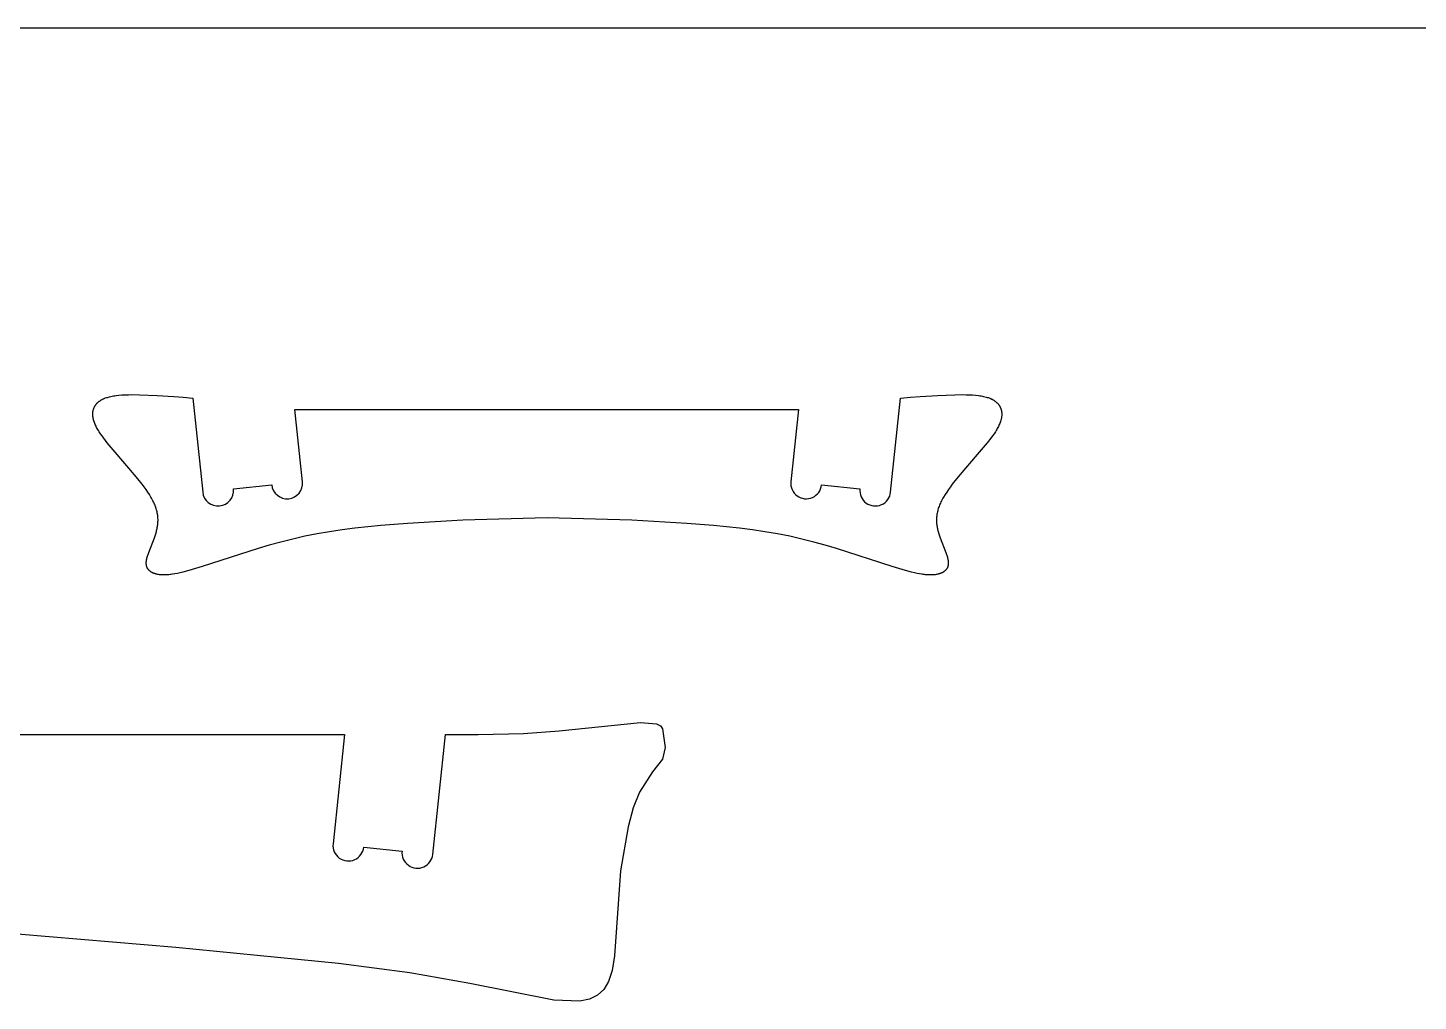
# Model space of a CAD drawing. Extents: x -2030 to 0, y -1030 to 0.
# Drawn here: x -1775.6 to -1521.7, y -177.8 to 0 of the extents above; entities that cross this region are included whole.
import ezdxf

# ---------------------------------------------------------------- set-up
doc = ezdxf.new("R2010")
doc.units = 0
doc.layers.add('OUTSIDE', color=96, linetype='CONTINUOUS')
doc.layers.add('PREDEFINITO', color=7, linetype='CONTINUOUS')

msp = doc.modelspace()

# ---------------------------------------------------------------- linework, layer by layer
at = {"layer": 'OUTSIDE'}
for p, q in [((-1762.95, -68.57, -2583.1), (-1762.89, -68.51, -2583.1)), ((-1762.89, -68.51, -2583.1), (-1762.84, -68.46, -2583.1)), ((-1762.84, -68.46, -2583.1), (-1762.78, -68.4, -2583.1)), ((-1762.78, -68.4, -2583.1), (-1762.72, -68.35, -2583.1)), ((-1762.72, -68.35, -2583.1), (-1762.66, -68.3, -2583.1)), ((-1762.66, -68.3, -2583.1), (-1762.6, -68.24, -2583.1)), ((-1762.6, -68.24, -2583.1), (-1762.53, -68.19, -2583.1)), ((-1762.53, -68.19, -2583.1), (-1762.46, -68.15, -2583.1)), ((-1762.46, -68.15, -2583.1), (-1762.4, -68.1, -2583.1)), ((-1762.4, -68.1, -2583.1), (-1762.33, -68.05, -2583.1)), ((-1762.33, -68.05, -2583.1), (-1762.25, -68, -2583.1)), ((-1762.25, -68, -2583.1), (-1762.18, -67.96, -2583.1)), ((-1762.18, -67.96, -2583.1), (-1762.1, -67.92, -2583.1)), ((-1762.1, -67.92, -2583.1), (-1762.02, -67.87, -2583.1)), ((-1762.02, -67.87, -2583.1), (-1761.94, -67.83, -2583.1)), ((-1761.94, -67.83, -2583.1), (-1761.86, -67.79, -2583.1)), ((-1761.86, -67.79, -2583.1), (-1761.78, -67.75, -2583.1)), ((-1761.78, -67.75, -2583.1), (-1761.69, -67.71, -2583.1)), ((-1761.69, -67.71, -2583.1), (-1761.61, -67.68, -2583.1)), ((-1761.61, -67.68, -2583.1), (-1761.52, -67.64, -2583.1)), ((-1761.52, -67.64, -2583.1), (-1761.43, -67.6, -2583.1)), ((-1761.43, -67.6, -2583.1), (-1761.24, -67.54, -2583.1)), ((-1761.24, -67.54, -2583.1), (-1761.05, -67.48, -2583.1)), ((-1761.05, -67.48, -2583.1), (-1760.84, -67.42, -2583.1)), ((-1760.84, -67.42, -2583.1), (-1760.64, -67.36, -2583.1)), ((-1760.64, -67.36, -2583.1), (-1760.42, -67.31, -2583.1)), ((-1760.42, -67.31, -2583.1), (-1760.19, -67.27, -2583.1)), ((-1760.19, -67.27, -2583.1), (-1759.96, -67.23, -2583.1)), ((-1759.96, -67.23, -2583.1), (-1759.72, -67.19, -2583.1)), ((-1759.72, -67.19, -2583.1), (-1759.47, -67.15, -2583.1)), ((-1759.47, -67.15, -2583.1), (-1758.96, -67.1, -2583.1)), ((-1758.96, -67.1, -2583.1), (-1758.41, -67.05, -2583.1)), ((-1758.41, -67.05, -2583.1), (-1757.82, -67.02, -2583.1)), ((-1757.82, -67.02, -2583.1), (-1757.21, -67, -2583.1)), ((-1757.21, -67, -2583.1), (-1756.56, -66.99, -2583.1)), ((-1756.56, -66.99, -2583.1), (-1755.17, -67, -2583.1)), ((-1755.17, -67, -2583.1), (-1751.99, -67.13, -2583.1)), ((-1751.99, -67.13, -2583.1), (-1748.91, -67.32, -2583.1)), ((-1748.91, -67.32, -2583.1), (-1747.23, -67.45, -2583.1)), ((-1747.23, -67.45, -2583.1), (-1745.46, -67.63, -2583.1)), ((-1745.46, -67.63, -2583.1), (-1743.65, -84.8, -2583.1)), ((-1618.06, -84.8, -2583.1), (-1616.26, -67.65, -2583.1)), ((-1616.26, -67.65, -2583.1), (-1614.42, -67.47, -2583.1)), ((-1614.42, -67.47, -2583.1), (-1612.68, -67.32, -2583.1)), ((-1612.68, -67.32, -2583.1), (-1609.5, -67.13, -2583.1)), ((-1609.5, -67.13, -2583.1), (-1606.31, -67, -2583.1)), ((-1606.31, -67, -2583.1), (-1604.92, -66.99, -2583.1)), ((-1604.92, -66.99, -2583.1), (-1604.28, -67, -2583.1)), ((-1604.28, -67, -2583.1), (-1603.66, -67.02, -2583.1)), ((-1603.66, -67.02, -2583.1), (-1603.08, -67.05, -2583.1)), ((-1603.08, -67.05, -2583.1), (-1602.53, -67.1, -2583.1)), ((-1602.53, -67.1, -2583.1), (-1602.01, -67.15, -2583.1)), ((-1602.01, -67.15, -2583.1), (-1601.77, -67.19, -2583.1)), ((-1601.77, -67.19, -2583.1), (-1601.53, -67.23, -2583.1)), ((-1601.53, -67.23, -2583.1), (-1601.29, -67.27, -2583.1)), ((-1601.29, -67.27, -2583.1), (-1601.07, -67.31, -2583.1)), ((-1601.07, -67.31, -2583.1), (-1600.85, -67.36, -2583.1)), ((-1600.85, -67.36, -2583.1), (-1600.64, -67.42, -2583.1)), ((-1600.64, -67.42, -2583.1), (-1600.44, -67.48, -2583.1)), ((-1600.44, -67.48, -2583.1), (-1600.25, -67.54, -2583.1)), ((-1600.25, -67.54, -2583.1), (-1600.06, -67.6, -2583.1)), ((-1600.06, -67.6, -2583.1), (-1599.97, -67.64, -2583.1)), ((-1599.97, -67.64, -2583.1), (-1599.88, -67.68, -2583.1)), ((-1599.88, -67.68, -2583.1), (-1599.79, -67.71, -2583.1)), ((-1599.79, -67.71, -2583.1), (-1599.71, -67.75, -2583.1)), ((-1599.71, -67.75, -2583.1), (-1599.62, -67.79, -2583.1)), ((-1599.62, -67.79, -2583.1), (-1599.54, -67.83, -2583.1)), ((-1599.54, -67.83, -2583.1), (-1599.46, -67.87, -2583.1)), ((-1599.46, -67.87, -2583.1), (-1599.38, -67.92, -2583.1)), ((-1599.38, -67.92, -2583.1), (-1599.31, -67.96, -2583.1)), ((-1599.31, -67.96, -2583.1), (-1599.23, -68, -2583.1)), ((-1599.23, -68, -2583.1), (-1599.16, -68.05, -2583.1)), ((-1599.16, -68.05, -2583.1), (-1599.09, -68.1, -2583.1)), ((-1599.09, -68.1, -2583.1), (-1599.02, -68.15, -2583.1)), ((-1599.02, -68.15, -2583.1), (-1598.96, -68.19, -2583.1)), ((-1598.96, -68.19, -2583.1), (-1598.89, -68.24, -2583.1)), ((-1598.89, -68.24, -2583.1), (-1598.83, -68.3, -2583.1)), ((-1598.83, -68.3, -2583.1), (-1598.77, -68.35, -2583.1)), ((-1598.77, -68.35, -2583.1), (-1598.71, -68.4, -2583.1)), ((-1598.71, -68.4, -2583.1), (-1598.65, -68.46, -2583.1)), ((-1598.65, -68.46, -2583.1), (-1598.59, -68.51, -2583.1)), ((-1598.59, -68.51, -2583.1), (-1598.54, -68.57, -2583.1)), ((-1763.72, -70.4, -2583.1), (-1763.71, -70.32, -2583.1)), ((-1763.72, -70.48, -2583.1), (-1763.72, -70.4, -2583.1)), ((-1763.72, -70.56, -2583.1), (-1763.72, -70.48, -2583.1)), ((-1763.72, -70.64, -2583.1), (-1763.72, -70.56, -2583.1)), ((-1763.72, -70.72, -2583.1), (-1763.72, -70.64, -2583.1)), ((-1763.71, -70.8, -2583.1), (-1763.72, -70.72, -2583.1)), ((-1763.71, -70.32, -2583.1), (-1763.7, -70.24, -2583.1)), ((-1763.7, -70.88, -2583.1), (-1763.71, -70.8, -2583.1)), ((-1763.7, -70.17, -2583.1), (-1763.69, -70.09, -2583.1)), ((-1763.7, -70.24, -2583.1), (-1763.7, -70.17, -2583.1)), ((-1763.7, -70.96, -2583.1), (-1763.7, -70.88, -2583.1)), ((-1763.69, -71.04, -2583.1), (-1763.7, -70.96, -2583.1)), ((-1763.69, -70.09, -2583.1), (-1763.67, -70.02, -2583.1)), ((-1763.67, -71.13, -2583.1), (-1763.69, -71.04, -2583.1)), ((-1763.67, -70.02, -2583.1), (-1763.66, -69.94, -2583.1)), ((-1763.66, -69.94, -2583.1), (-1763.64, -69.87, -2583.1)), ((-1763.64, -69.87, -2583.1), (-1763.63, -69.8, -2583.1)), ((-1763.63, -69.8, -2583.1), (-1763.61, -69.73, -2583.1)), ((-1763.61, -69.73, -2583.1), (-1763.59, -69.65, -2583.1)), ((-1763.59, -69.65, -2583.1), (-1763.56, -69.58, -2583.1)), ((-1763.56, -69.58, -2583.1), (-1763.54, -69.51, -2583.1)), ((-1763.54, -69.51, -2583.1), (-1763.51, -69.44, -2583.1)), ((-1763.51, -69.44, -2583.1), (-1763.48, -69.38, -2583.1)), ((-1763.48, -69.38, -2583.1), (-1763.45, -69.31, -2583.1)), ((-1763.45, -69.31, -2583.1), (-1763.42, -69.24, -2583.1)), ((-1763.42, -69.24, -2583.1), (-1763.39, -69.18, -2583.1)), ((-1763.39, -69.18, -2583.1), (-1763.35, -69.11, -2583.1)), ((-1763.35, -69.11, -2583.1), (-1763.31, -69.05, -2583.1)), ((-1763.31, -69.05, -2583.1), (-1763.28, -68.98, -2583.1)), ((-1763.28, -68.98, -2583.1), (-1763.23, -68.92, -2583.1)), ((-1763.23, -68.92, -2583.1), (-1763.19, -68.86, -2583.1)), ((-1763.19, -68.86, -2583.1), (-1763.15, -68.8, -2583.1)), ((-1763.15, -68.8, -2583.1), (-1763.1, -68.74, -2583.1)), ((-1763.1, -68.74, -2583.1), (-1763.05, -68.68, -2583.1)), ((-1763.05, -68.68, -2583.1), (-1763, -68.62, -2583.1)), ((-1763, -68.62, -2583.1), (-1762.95, -68.57, -2583.1)), ((-1725.45, -82.89, -2583.1), (-1726.84, -69.71, -2583.1)), ((-1726.84, -69.71, -2583.1), (-1634.88, -69.71, -2583.1)), ((-1634.88, -69.71, -2583.1), (-1636.26, -82.89, -2583.1)), ((-1598.54, -68.57, -2583.1), (-1598.49, -68.62, -2583.1)), ((-1598.49, -68.62, -2583.1), (-1598.44, -68.68, -2583.1)), ((-1598.44, -68.68, -2583.1), (-1598.39, -68.74, -2583.1)), ((-1598.39, -68.74, -2583.1), (-1598.34, -68.8, -2583.1)), ((-1598.34, -68.8, -2583.1), (-1598.3, -68.86, -2583.1)), ((-1598.3, -68.86, -2583.1), (-1598.25, -68.92, -2583.1)), ((-1598.25, -68.92, -2583.1), (-1598.21, -68.98, -2583.1)), ((-1598.21, -68.98, -2583.1), (-1598.17, -69.05, -2583.1)), ((-1598.17, -69.05, -2583.1), (-1598.13, -69.11, -2583.1)), ((-1598.13, -69.11, -2583.1), (-1598.1, -69.18, -2583.1)), ((-1598.1, -69.18, -2583.1), (-1598.06, -69.24, -2583.1)), ((-1598.06, -69.24, -2583.1), (-1598.03, -69.31, -2583.1)), ((-1598.03, -69.31, -2583.1), (-1598, -69.38, -2583.1)), ((-1598, -69.38, -2583.1), (-1597.97, -69.44, -2583.1)), ((-1597.97, -69.44, -2583.1), (-1597.95, -69.51, -2583.1)), ((-1597.95, -69.51, -2583.1), (-1597.92, -69.58, -2583.1)), ((-1597.92, -69.58, -2583.1), (-1597.9, -69.65, -2583.1)), ((-1597.9, -69.65, -2583.1), (-1597.88, -69.73, -2583.1)), ((-1597.88, -69.73, -2583.1), (-1597.86, -69.8, -2583.1)), ((-1597.86, -69.8, -2583.1), (-1597.84, -69.87, -2583.1)), ((-1597.84, -69.87, -2583.1), (-1597.83, -69.94, -2583.1)), ((-1597.83, -69.94, -2583.1), (-1597.81, -70.02, -2583.1)), ((-1597.81, -70.02, -2583.1), (-1597.8, -70.09, -2583.1)), ((-1597.8, -71.04, -2583.1), (-1597.81, -71.13, -2583.1)), ((-1597.8, -70.09, -2583.1), (-1597.79, -70.17, -2583.1)), ((-1597.79, -70.96, -2583.1), (-1597.8, -71.04, -2583.1)), ((-1597.79, -70.17, -2583.1), (-1597.78, -70.24, -2583.1)), ((-1597.78, -70.88, -2583.1), (-1597.79, -70.96, -2583.1)), ((-1597.78, -70.24, -2583.1), (-1597.78, -70.32, -2583.1)), ((-1597.78, -70.32, -2583.1), (-1597.77, -70.4, -2583.1)), ((-1597.77, -70.72, -2583.1), (-1597.78, -70.8, -2583.1)), ((-1597.78, -70.8, -2583.1), (-1597.78, -70.88, -2583.1)), ((-1597.77, -70.4, -2583.1), (-1597.77, -70.48, -2583.1)), ((-1597.77, -70.48, -2583.1), (-1597.77, -70.56, -2583.1)), ((-1597.77, -70.56, -2583.1), (-1597.77, -70.64, -2583.1)), ((-1597.77, -70.64, -2583.1), (-1597.77, -70.72, -2583.1)), ((-1763.66, -71.21, -2583.1), (-1763.67, -71.13, -2583.1)), ((-1763.64, -71.29, -2583.1), (-1763.66, -71.21, -2583.1)), ((-1763.63, -71.38, -2583.1), (-1763.64, -71.29, -2583.1)), ((-1763.61, -71.46, -2583.1), (-1763.63, -71.38, -2583.1)), ((-1763.59, -71.55, -2583.1), (-1763.61, -71.46, -2583.1)), ((-1763.56, -71.64, -2583.1), (-1763.59, -71.55, -2583.1)), ((-1763.54, -71.72, -2583.1), (-1763.56, -71.64, -2583.1)), ((-1763.51, -71.81, -2583.1), (-1763.54, -71.72, -2583.1)), ((-1763.48, -71.9, -2583.1), (-1763.51, -71.81, -2583.1)), ((-1763.42, -72.08, -2583.1), (-1763.48, -71.9, -2583.1)), ((-1763.35, -72.25, -2583.1), (-1763.42, -72.08, -2583.1)), ((-1763.28, -72.43, -2583.1), (-1763.35, -72.25, -2583.1)), ((-1763.19, -72.62, -2583.1), (-1763.28, -72.43, -2583.1)), ((-1763.1, -72.8, -2583.1), (-1763.19, -72.62, -2583.1)), ((-1763.01, -72.99, -2583.1), (-1763.1, -72.8, -2583.1)), ((-1762.9, -73.18, -2583.1), (-1763.01, -72.99, -2583.1)), ((-1762.8, -73.36, -2583.1), (-1762.9, -73.18, -2583.1)), ((-1762.68, -73.56, -2583.1), (-1762.8, -73.36, -2583.1)), ((-1762.56, -73.75, -2583.1), (-1762.68, -73.56, -2583.1)), ((-1598.81, -73.56, -2583.1), (-1598.93, -73.75, -2583.1)), ((-1598.69, -73.36, -2583.1), (-1598.81, -73.56, -2583.1)), ((-1598.58, -73.18, -2583.1), (-1598.69, -73.36, -2583.1)), ((-1598.48, -72.99, -2583.1), (-1598.58, -73.18, -2583.1)), ((-1598.38, -72.8, -2583.1), (-1598.48, -72.99, -2583.1)), ((-1598.29, -72.62, -2583.1), (-1598.38, -72.8, -2583.1)), ((-1598.21, -72.43, -2583.1), (-1598.29, -72.62, -2583.1)), ((-1598.13, -72.25, -2583.1), (-1598.21, -72.43, -2583.1)), ((-1598.06, -72.08, -2583.1), (-1598.13, -72.25, -2583.1)), ((-1598, -71.9, -2583.1), (-1598.06, -72.08, -2583.1)), ((-1597.97, -71.81, -2583.1), (-1598, -71.9, -2583.1)), ((-1597.95, -71.72, -2583.1), (-1597.97, -71.81, -2583.1)), ((-1597.92, -71.64, -2583.1), (-1597.95, -71.72, -2583.1)), ((-1597.9, -71.55, -2583.1), (-1597.92, -71.64, -2583.1)), ((-1597.88, -71.46, -2583.1), (-1597.9, -71.55, -2583.1)), ((-1597.86, -71.38, -2583.1), (-1597.88, -71.46, -2583.1)), ((-1597.84, -71.29, -2583.1), (-1597.86, -71.38, -2583.1)), ((-1597.83, -71.21, -2583.1), (-1597.84, -71.29, -2583.1)), ((-1597.81, -71.13, -2583.1), (-1597.83, -71.21, -2583.1)), ((-1762.3, -74.14, -2583.1), (-1762.56, -73.75, -2583.1)), ((-1762.02, -74.54, -2583.1), (-1762.3, -74.14, -2583.1)), ((-1761.72, -74.95, -2583.1), (-1762.02, -74.54, -2583.1)), ((-1761.07, -75.78, -2583.1), (-1761.72, -74.95, -2583.1)), ((-1760.36, -76.65, -2583.1), (-1761.07, -75.78, -2583.1)), ((-1600.41, -75.78, -2583.1), (-1601.13, -76.65, -2583.1)), ((-1599.76, -74.95, -2583.1), (-1600.41, -75.78, -2583.1)), ((-1599.46, -74.54, -2583.1), (-1599.76, -74.95, -2583.1)), ((-1599.18, -74.14, -2583.1), (-1599.46, -74.54, -2583.1)), ((-1598.93, -73.75, -2583.1), (-1599.18, -74.14, -2583.1)), ((-1757.12, -80.39, -2583.1), (-1760.36, -76.65, -2583.1)), ((-1601.13, -76.65, -2583.1), (-1604.37, -80.39, -2583.1)), ((-1755.47, -82.36, -2583.1), (-1757.12, -80.39, -2583.1)), ((-1604.37, -80.39, -2583.1), (-1606.02, -82.36, -2583.1)), ((-1754.7, -83.34, -2583.1), (-1755.47, -82.36, -2583.1)), ((-1754.34, -83.82, -2583.1), (-1754.7, -83.34, -2583.1)), ((-1738.05, -84.21, -2583.1), (-1731.05, -83.47, -2583.1)), ((-1630.66, -83.47, -2583.1), (-1623.66, -84.21, -2583.1)), ((-1606.79, -83.34, -2583.1), (-1607.15, -83.82, -2583.1)), ((-1606.02, -82.36, -2583.1), (-1606.79, -83.34, -2583.1)), ((-1754, -84.3, -2583.1), (-1754.34, -83.82, -2583.1)), ((-1753.67, -84.77, -2583.1), (-1754, -84.3, -2583.1)), ((-1753.37, -85.23, -2583.1), (-1753.67, -84.77, -2583.1)), ((-1753.1, -85.69, -2583.1), (-1753.37, -85.23, -2583.1)), ((-1752.97, -85.91, -2583.1), (-1753.1, -85.69, -2583.1)), ((-1752.85, -86.13, -2583.1), (-1752.97, -85.91, -2583.1)), ((-1752.73, -86.35, -2583.1), (-1752.85, -86.13, -2583.1)), ((-1608.64, -86.13, -2583.1), (-1608.75, -86.35, -2583.1)), ((-1608.52, -85.91, -2583.1), (-1608.64, -86.13, -2583.1)), ((-1608.39, -85.69, -2583.1), (-1608.52, -85.91, -2583.1)), ((-1608.11, -85.23, -2583.1), (-1608.39, -85.69, -2583.1)), ((-1607.81, -84.77, -2583.1), (-1608.11, -85.23, -2583.1)), ((-1607.49, -84.3, -2583.1), (-1607.81, -84.77, -2583.1)), ((-1607.15, -83.82, -2583.1), (-1607.49, -84.3, -2583.1)), ((-1752.63, -86.57, -2583.1), (-1752.73, -86.35, -2583.1)), ((-1752.53, -86.78, -2583.1), (-1752.63, -86.57, -2583.1)), ((-1752.44, -86.99, -2583.1), (-1752.53, -86.78, -2583.1)), ((-1752.35, -87.2, -2583.1), (-1752.44, -86.99, -2583.1)), ((-1752.27, -87.41, -2583.1), (-1752.35, -87.2, -2583.1)), ((-1752.2, -87.61, -2583.1), (-1752.27, -87.41, -2583.1)), ((-1752.13, -87.81, -2583.1), (-1752.2, -87.61, -2583.1)), ((-1752.08, -88.01, -2583.1), (-1752.13, -87.81, -2583.1)), ((-1752.02, -88.21, -2583.1), (-1752.08, -88.01, -2583.1)), ((-1751.98, -88.41, -2583.1), (-1752.02, -88.21, -2583.1)), ((-1751.94, -88.61, -2583.1), (-1751.98, -88.41, -2583.1)), ((-1751.9, -88.8, -2583.1), (-1751.94, -88.61, -2583.1)), ((-1751.87, -88.99, -2583.1), (-1751.9, -88.8, -2583.1)), ((-1609.59, -88.8, -2583.1), (-1609.61, -88.99, -2583.1)), ((-1609.55, -88.61, -2583.1), (-1609.59, -88.8, -2583.1)), ((-1609.51, -88.41, -2583.1), (-1609.55, -88.61, -2583.1)), ((-1609.46, -88.21, -2583.1), (-1609.51, -88.41, -2583.1)), ((-1609.41, -88.01, -2583.1), (-1609.46, -88.21, -2583.1)), ((-1609.35, -87.81, -2583.1), (-1609.41, -88.01, -2583.1)), ((-1609.29, -87.61, -2583.1), (-1609.35, -87.81, -2583.1)), ((-1609.21, -87.41, -2583.1), (-1609.29, -87.61, -2583.1)), ((-1609.14, -87.2, -2583.1), (-1609.21, -87.41, -2583.1)), ((-1609.05, -86.99, -2583.1), (-1609.14, -87.2, -2583.1)), ((-1608.96, -86.78, -2583.1), (-1609.05, -86.99, -2583.1)), ((-1608.86, -86.57, -2583.1), (-1608.96, -86.78, -2583.1)), ((-1608.75, -86.35, -2583.1), (-1608.86, -86.57, -2583.1)), ((-1751.98, -91.44, -2583.1), (-1751.94, -91.26, -2583.1)), ((-1751.94, -91.26, -2583.1), (-1751.91, -91.07, -2583.1)), ((-1751.91, -91.07, -2583.1), (-1751.88, -90.88, -2583.1)), ((-1751.88, -90.88, -2583.1), (-1751.86, -90.7, -2583.1)), ((-1751.85, -89.19, -2583.1), (-1751.87, -88.99, -2583.1)), ((-1751.86, -90.7, -2583.1), (-1751.84, -90.51, -2583.1)), ((-1751.83, -89.38, -2583.1), (-1751.85, -89.19, -2583.1)), ((-1751.84, -90.51, -2583.1), (-1751.82, -90.32, -2583.1)), ((-1751.82, -89.57, -2583.1), (-1751.83, -89.38, -2583.1)), ((-1751.81, -89.76, -2583.1), (-1751.82, -89.57, -2583.1)), ((-1751.82, -90.13, -2583.1), (-1751.81, -89.95, -2583.1)), ((-1751.82, -90.32, -2583.1), (-1751.82, -90.13, -2583.1)), ((-1751.81, -89.95, -2583.1), (-1751.81, -89.76, -2583.1)), ((-1711.11, -90.9, -2583.1), (-1715.86, -91.39, -2583.1)), ((-1706.24, -90.51, -2583.1), (-1711.11, -90.9, -2583.1)), ((-1696.17, -89.92, -2583.1), (-1706.24, -90.51, -2583.1)), ((-1680.74, -89.49, -2583.1), (-1696.17, -89.92, -2583.1)), ((-1665.32, -89.92, -2583.1), (-1680.74, -89.49, -2583.1)), ((-1655.25, -90.51, -2583.1), (-1665.32, -89.92, -2583.1)), ((-1650.38, -90.9, -2583.1), (-1655.25, -90.51, -2583.1)), ((-1645.63, -91.39, -2583.1), (-1650.38, -90.9, -2583.1)), ((-1609.65, -89.38, -2583.1), (-1609.67, -89.57, -2583.1)), ((-1609.67, -89.57, -2583.1), (-1609.67, -89.76, -2583.1)), ((-1609.67, -89.76, -2583.1), (-1609.67, -89.95, -2583.1)), ((-1609.67, -89.95, -2583.1), (-1609.67, -90.13, -2583.1)), ((-1609.67, -90.13, -2583.1), (-1609.66, -90.32, -2583.1)), ((-1609.66, -90.32, -2583.1), (-1609.65, -90.51, -2583.1)), ((-1609.64, -89.19, -2583.1), (-1609.65, -89.38, -2583.1)), ((-1609.65, -90.51, -2583.1), (-1609.63, -90.7, -2583.1)), ((-1609.61, -88.99, -2583.1), (-1609.64, -89.19, -2583.1)), ((-1609.63, -90.7, -2583.1), (-1609.61, -90.88, -2583.1)), ((-1609.61, -90.88, -2583.1), (-1609.58, -91.07, -2583.1)), ((-1609.58, -91.07, -2583.1), (-1609.55, -91.26, -2583.1)), ((-1609.55, -91.26, -2583.1), (-1609.51, -91.44, -2583.1)), ((-1753.51, -95.8, -2583.1), (-1752.48, -93.16, -2583.1)), ((-1752.48, -93.16, -2583.1), (-1752.35, -92.77, -2583.1)), ((-1752.35, -92.77, -2583.1), (-1752.22, -92.39, -2583.1)), ((-1752.22, -92.39, -2583.1), (-1752.11, -92.01, -2583.1)), ((-1752.11, -92.01, -2583.1), (-1752.06, -91.82, -2583.1)), ((-1752.06, -91.82, -2583.1), (-1752.02, -91.63, -2583.1)), ((-1752.02, -91.63, -2583.1), (-1751.98, -91.44, -2583.1)), ((-1729.39, -93.9, -2583.1), (-1731.5, -94.47, -2583.1)), ((-1727.22, -93.35, -2583.1), (-1729.39, -93.9, -2583.1)), ((-1725.01, -92.86, -2583.1), (-1727.22, -93.35, -2583.1)), ((-1722.76, -92.42, -2583.1), (-1725.01, -92.86, -2583.1)), ((-1720.49, -92.03, -2583.1), (-1722.76, -92.42, -2583.1)), ((-1718.19, -91.69, -2583.1), (-1720.49, -92.03, -2583.1)), ((-1715.86, -91.39, -2583.1), (-1718.19, -91.69, -2583.1)), ((-1643.3, -91.69, -2583.1), (-1645.63, -91.39, -2583.1)), ((-1641, -92.03, -2583.1), (-1643.3, -91.69, -2583.1)), ((-1638.72, -92.42, -2583.1), (-1641, -92.03, -2583.1)), ((-1636.48, -92.86, -2583.1), (-1638.72, -92.42, -2583.1)), ((-1634.27, -93.35, -2583.1), (-1636.48, -92.86, -2583.1)), ((-1632.1, -93.9, -2583.1), (-1634.27, -93.35, -2583.1)), ((-1629.98, -94.47, -2583.1), (-1632.1, -93.9, -2583.1)), ((-1609.51, -91.44, -2583.1), (-1609.47, -91.63, -2583.1)), ((-1609.47, -91.63, -2583.1), (-1609.42, -91.82, -2583.1)), ((-1609.42, -91.82, -2583.1), (-1609.37, -92.01, -2583.1)), ((-1609.37, -92.01, -2583.1), (-1609.26, -92.39, -2583.1)), ((-1609.26, -92.39, -2583.1), (-1609.14, -92.77, -2583.1)), ((-1609.14, -92.77, -2583.1), (-1609, -93.16, -2583.1)), ((-1609, -93.16, -2583.1), (-1607.98, -95.8, -2583.1)), ((-1753.74, -96.5, -2583.1), (-1753.69, -96.33, -2583.1)), ((-1753.69, -96.33, -2583.1), (-1753.63, -96.15, -2583.1)), ((-1753.63, -96.15, -2583.1), (-1753.51, -95.8, -2583.1)), ((-1733.55, -95.07, -2583.1), (-1743.72, -98.36, -2583.1)), ((-1731.5, -94.47, -2583.1), (-1733.55, -95.07, -2583.1)), ((-1627.94, -95.07, -2583.1), (-1629.98, -94.47, -2583.1)), ((-1617.77, -98.36, -2583.1), (-1627.94, -95.07, -2583.1)), ((-1607.98, -95.8, -2583.1), (-1607.85, -96.15, -2583.1)), ((-1607.85, -96.15, -2583.1), (-1607.8, -96.33, -2583.1)), ((-1607.8, -96.33, -2583.1), (-1607.75, -96.5, -2583.1)), ((-1753.96, -97.68, -2583.1), (-1753.95, -97.6, -2583.1)), ((-1753.96, -97.75, -2583.1), (-1753.96, -97.68, -2583.1)), ((-1753.96, -97.82, -2583.1), (-1753.96, -97.75, -2583.1)), ((-1753.95, -97.88, -2583.1), (-1753.96, -97.82, -2583.1)), ((-1753.95, -97.53, -2583.1), (-1753.94, -97.46, -2583.1)), ((-1753.95, -97.6, -2583.1), (-1753.95, -97.53, -2583.1)), ((-1753.95, -97.95, -2583.1), (-1753.95, -97.88, -2583.1)), ((-1753.94, -98.02, -2583.1), (-1753.95, -97.95, -2583.1)), ((-1753.94, -97.46, -2583.1), (-1753.93, -97.38, -2583.1)), ((-1753.94, -98.08, -2583.1), (-1753.94, -98.02, -2583.1)), ((-1753.92, -98.15, -2583.1), (-1753.94, -98.08, -2583.1)), ((-1753.93, -97.38, -2583.1), (-1753.92, -97.31, -2583.1)), ((-1753.92, -97.31, -2583.1), (-1753.91, -97.23, -2583.1)), ((-1753.91, -98.21, -2583.1), (-1753.92, -98.15, -2583.1)), ((-1753.91, -97.23, -2583.1), (-1753.9, -97.15, -2583.1)), ((-1753.9, -98.27, -2583.1), (-1753.91, -98.21, -2583.1)), ((-1753.9, -97.15, -2583.1), (-1753.87, -96.99, -2583.1)), ((-1753.89, -98.3, -2583.1), (-1753.9, -98.27, -2583.1)), ((-1753.88, -98.33, -2583.1), (-1753.89, -98.3, -2583.1)), ((-1753.87, -98.36, -2583.1), (-1753.88, -98.33, -2583.1)), ((-1753.87, -96.99, -2583.1), (-1753.83, -96.83, -2583.1)), ((-1753.86, -98.39, -2583.1), (-1753.87, -98.36, -2583.1)), ((-1753.85, -98.42, -2583.1), (-1753.86, -98.39, -2583.1)), ((-1753.84, -98.45, -2583.1), (-1753.85, -98.42, -2583.1)), ((-1753.83, -98.48, -2583.1), (-1753.84, -98.45, -2583.1)), ((-1753.83, -96.83, -2583.1), (-1753.79, -96.67, -2583.1)), ((-1753.82, -98.51, -2583.1), (-1753.83, -98.48, -2583.1)), ((-1753.81, -98.54, -2583.1), (-1753.82, -98.51, -2583.1)), ((-1753.8, -98.57, -2583.1), (-1753.81, -98.54, -2583.1)), ((-1753.78, -98.59, -2583.1), (-1753.8, -98.57, -2583.1)), ((-1753.79, -96.67, -2583.1), (-1753.74, -96.5, -2583.1)), ((-1753.77, -98.62, -2583.1), (-1753.78, -98.59, -2583.1)), ((-1753.76, -98.65, -2583.1), (-1753.77, -98.62, -2583.1)), ((-1753.74, -98.68, -2583.1), (-1753.76, -98.65, -2583.1)), ((-1753.73, -98.7, -2583.1), (-1753.74, -98.68, -2583.1)), ((-1753.71, -98.73, -2583.1), (-1753.73, -98.7, -2583.1)), ((-1753.7, -98.75, -2583.1), (-1753.71, -98.73, -2583.1)), ((-1753.68, -98.78, -2583.1), (-1753.7, -98.75, -2583.1)), ((-1753.66, -98.81, -2583.1), (-1753.68, -98.78, -2583.1)), ((-1753.65, -98.83, -2583.1), (-1753.66, -98.81, -2583.1)), ((-1753.63, -98.86, -2583.1), (-1753.65, -98.83, -2583.1)), ((-1753.61, -98.88, -2583.1), (-1753.63, -98.86, -2583.1)), ((-1753.57, -98.93, -2583.1), (-1753.61, -98.88, -2583.1)), ((-1753.54, -98.98, -2583.1), (-1753.57, -98.93, -2583.1)), ((-1753.49, -99.02, -2583.1), (-1753.54, -98.98, -2583.1)), ((-1743.72, -98.36, -2583.1), (-1746.18, -99.11, -2583.1)), ((-1615.31, -99.11, -2583.1), (-1617.77, -98.36, -2583.1)), ((-1607.95, -98.98, -2583.1), (-1607.99, -99.02, -2583.1)), ((-1607.91, -98.93, -2583.1), (-1607.95, -98.98, -2583.1)), ((-1607.88, -98.88, -2583.1), (-1607.91, -98.93, -2583.1)), ((-1607.86, -98.86, -2583.1), (-1607.88, -98.88, -2583.1)), ((-1607.84, -98.83, -2583.1), (-1607.86, -98.86, -2583.1)), ((-1607.82, -98.81, -2583.1), (-1607.84, -98.83, -2583.1)), ((-1607.81, -98.78, -2583.1), (-1607.82, -98.81, -2583.1)), ((-1607.79, -98.75, -2583.1), (-1607.81, -98.78, -2583.1)), ((-1607.77, -98.73, -2583.1), (-1607.79, -98.75, -2583.1)), ((-1607.76, -98.7, -2583.1), (-1607.77, -98.73, -2583.1)), ((-1607.74, -98.68, -2583.1), (-1607.76, -98.7, -2583.1)), ((-1607.75, -96.5, -2583.1), (-1607.7, -96.67, -2583.1)), ((-1607.73, -98.65, -2583.1), (-1607.74, -98.68, -2583.1)), ((-1607.72, -98.62, -2583.1), (-1607.73, -98.65, -2583.1)), ((-1607.7, -98.59, -2583.1), (-1607.72, -98.62, -2583.1)), ((-1607.7, -96.67, -2583.1), (-1607.66, -96.83, -2583.1)), ((-1607.69, -98.57, -2583.1), (-1607.7, -98.59, -2583.1)), ((-1607.68, -98.54, -2583.1), (-1607.69, -98.57, -2583.1)), ((-1607.67, -98.51, -2583.1), (-1607.68, -98.54, -2583.1)), ((-1607.66, -98.48, -2583.1), (-1607.67, -98.51, -2583.1)), ((-1607.66, -96.83, -2583.1), (-1607.62, -96.99, -2583.1)), ((-1607.64, -98.45, -2583.1), (-1607.66, -98.48, -2583.1)), ((-1607.63, -98.42, -2583.1), (-1607.64, -98.45, -2583.1)), ((-1607.62, -98.39, -2583.1), (-1607.63, -98.42, -2583.1)), ((-1607.62, -96.99, -2583.1), (-1607.59, -97.15, -2583.1)), ((-1607.61, -98.36, -2583.1), (-1607.62, -98.39, -2583.1)), ((-1607.6, -98.3, -2583.1), (-1607.61, -98.33, -2583.1)), ((-1607.61, -98.33, -2583.1), (-1607.61, -98.36, -2583.1)), ((-1607.59, -98.27, -2583.1), (-1607.6, -98.3, -2583.1)), ((-1607.59, -97.15, -2583.1), (-1607.58, -97.23, -2583.1)), ((-1607.57, -98.21, -2583.1), (-1607.59, -98.27, -2583.1)), ((-1607.58, -97.23, -2583.1), (-1607.57, -97.31, -2583.1)), ((-1607.57, -97.31, -2583.1), (-1607.56, -97.38, -2583.1)), ((-1607.56, -98.15, -2583.1), (-1607.57, -98.21, -2583.1)), ((-1607.56, -97.38, -2583.1), (-1607.55, -97.46, -2583.1)), ((-1607.55, -98.08, -2583.1), (-1607.56, -98.15, -2583.1)), ((-1607.55, -97.46, -2583.1), (-1607.54, -97.53, -2583.1)), ((-1607.54, -98.02, -2583.1), (-1607.55, -98.08, -2583.1)), ((-1607.54, -97.53, -2583.1), (-1607.53, -97.6, -2583.1)), ((-1607.53, -97.88, -2583.1), (-1607.54, -97.95, -2583.1)), ((-1607.54, -97.95, -2583.1), (-1607.54, -98.02, -2583.1)), ((-1607.53, -97.6, -2583.1), (-1607.53, -97.68, -2583.1)), ((-1607.53, -97.68, -2583.1), (-1607.53, -97.75, -2583.1)), ((-1607.53, -97.75, -2583.1), (-1607.53, -97.82, -2583.1)), ((-1607.53, -97.82, -2583.1), (-1607.53, -97.88, -2583.1)), ((-1753.45, -99.07, -2583.1), (-1753.49, -99.02, -2583.1)), ((-1753.41, -99.11, -2583.1), (-1753.45, -99.07, -2583.1)), ((-1753.36, -99.15, -2583.1), (-1753.41, -99.11, -2583.1)), ((-1753.31, -99.19, -2583.1), (-1753.36, -99.15, -2583.1)), ((-1753.27, -99.23, -2583.1), (-1753.31, -99.19, -2583.1)), ((-1753.21, -99.27, -2583.1), (-1753.27, -99.23, -2583.1)), ((-1753.16, -99.31, -2583.1), (-1753.21, -99.27, -2583.1)), ((-1753.11, -99.35, -2583.1), (-1753.16, -99.31, -2583.1)), ((-1753.05, -99.38, -2583.1), (-1753.11, -99.35, -2583.1)), ((-1753, -99.42, -2583.1), (-1753.05, -99.38, -2583.1)), ((-1752.94, -99.45, -2583.1), (-1753, -99.42, -2583.1)), ((-1752.88, -99.48, -2583.1), (-1752.94, -99.45, -2583.1)), ((-1752.81, -99.51, -2583.1), (-1752.88, -99.48, -2583.1)), ((-1752.75, -99.54, -2583.1), (-1752.81, -99.51, -2583.1)), ((-1752.69, -99.57, -2583.1), (-1752.75, -99.54, -2583.1)), ((-1752.62, -99.6, -2583.1), (-1752.69, -99.57, -2583.1)), ((-1752.55, -99.63, -2583.1), (-1752.62, -99.6, -2583.1)), ((-1752.48, -99.65, -2583.1), (-1752.55, -99.63, -2583.1)), ((-1752.41, -99.68, -2583.1), (-1752.48, -99.65, -2583.1)), ((-1752.34, -99.7, -2583.1), (-1752.41, -99.68, -2583.1)), ((-1752.27, -99.72, -2583.1), (-1752.34, -99.7, -2583.1)), ((-1752.19, -99.74, -2583.1), (-1752.27, -99.72, -2583.1)), ((-1752.12, -99.76, -2583.1), (-1752.19, -99.74, -2583.1)), ((-1752.04, -99.78, -2583.1), (-1752.12, -99.76, -2583.1)), ((-1751.88, -99.81, -2583.1), (-1752.04, -99.78, -2583.1)), ((-1751.71, -99.84, -2583.1), (-1751.88, -99.81, -2583.1)), ((-1751.55, -99.87, -2583.1), (-1751.71, -99.84, -2583.1)), ((-1751.37, -99.89, -2583.1), (-1751.55, -99.87, -2583.1)), ((-1751.19, -99.9, -2583.1), (-1751.37, -99.89, -2583.1)), ((-1751.01, -99.91, -2583.1), (-1751.19, -99.9, -2583.1)), ((-1750.82, -99.92, -2583.1), (-1751.01, -99.91, -2583.1)), ((-1750.63, -99.92, -2583.1), (-1750.82, -99.92, -2583.1)), ((-1750.44, -99.92, -2583.1), (-1750.63, -99.92, -2583.1)), ((-1750.24, -99.91, -2583.1), (-1750.44, -99.92, -2583.1)), ((-1750.03, -99.9, -2583.1), (-1750.24, -99.91, -2583.1)), ((-1749.83, -99.88, -2583.1), (-1750.03, -99.9, -2583.1)), ((-1749.62, -99.86, -2583.1), (-1749.83, -99.88, -2583.1)), ((-1749.4, -99.83, -2583.1), (-1749.62, -99.86, -2583.1)), ((-1749.18, -99.8, -2583.1), (-1749.4, -99.83, -2583.1)), ((-1748.73, -99.73, -2583.1), (-1749.18, -99.8, -2583.1)), ((-1748.26, -99.64, -2583.1), (-1748.73, -99.73, -2583.1)), ((-1747.77, -99.53, -2583.1), (-1748.26, -99.64, -2583.1)), ((-1747.26, -99.41, -2583.1), (-1747.77, -99.53, -2583.1)), ((-1746.18, -99.11, -2583.1), (-1747.26, -99.41, -2583.1)), ((-1614.22, -99.41, -2583.1), (-1615.31, -99.11, -2583.1)), ((-1613.71, -99.53, -2583.1), (-1614.22, -99.41, -2583.1)), ((-1613.23, -99.64, -2583.1), (-1613.71, -99.53, -2583.1)), ((-1612.76, -99.73, -2583.1), (-1613.23, -99.64, -2583.1)), ((-1612.31, -99.8, -2583.1), (-1612.76, -99.73, -2583.1)), ((-1612.09, -99.83, -2583.1), (-1612.31, -99.8, -2583.1)), ((-1611.87, -99.86, -2583.1), (-1612.09, -99.83, -2583.1)), ((-1611.66, -99.88, -2583.1), (-1611.87, -99.86, -2583.1)), ((-1611.45, -99.9, -2583.1), (-1611.66, -99.88, -2583.1)), ((-1611.25, -99.91, -2583.1), (-1611.45, -99.9, -2583.1)), ((-1611.05, -99.92, -2583.1), (-1611.25, -99.91, -2583.1)), ((-1610.85, -99.92, -2583.1), (-1611.05, -99.92, -2583.1)), ((-1610.66, -99.92, -2583.1), (-1610.85, -99.92, -2583.1)), ((-1610.48, -99.91, -2583.1), (-1610.66, -99.92, -2583.1)), ((-1610.29, -99.9, -2583.1), (-1610.48, -99.91, -2583.1)), ((-1610.11, -99.89, -2583.1), (-1610.29, -99.9, -2583.1)), ((-1609.94, -99.87, -2583.1), (-1610.11, -99.89, -2583.1)), ((-1609.77, -99.84, -2583.1), (-1609.94, -99.87, -2583.1)), ((-1609.61, -99.81, -2583.1), (-1609.77, -99.84, -2583.1)), ((-1609.45, -99.78, -2583.1), (-1609.61, -99.81, -2583.1)), ((-1609.37, -99.76, -2583.1), (-1609.45, -99.78, -2583.1)), ((-1609.3, -99.74, -2583.1), (-1609.37, -99.76, -2583.1)), ((-1609.22, -99.72, -2583.1), (-1609.3, -99.74, -2583.1)), ((-1609.15, -99.7, -2583.1), (-1609.22, -99.72, -2583.1)), ((-1609.08, -99.68, -2583.1), (-1609.15, -99.7, -2583.1)), ((-1609, -99.65, -2583.1), (-1609.08, -99.68, -2583.1)), ((-1608.94, -99.63, -2583.1), (-1609, -99.65, -2583.1)), ((-1608.87, -99.6, -2583.1), (-1608.94, -99.63, -2583.1)), ((-1608.8, -99.57, -2583.1), (-1608.87, -99.6, -2583.1)), ((-1608.74, -99.54, -2583.1), (-1608.8, -99.57, -2583.1)), ((-1608.67, -99.51, -2583.1), (-1608.74, -99.54, -2583.1)), ((-1608.61, -99.48, -2583.1), (-1608.67, -99.51, -2583.1)), ((-1608.55, -99.45, -2583.1), (-1608.61, -99.48, -2583.1)), ((-1608.49, -99.42, -2583.1), (-1608.55, -99.45, -2583.1)), ((-1608.43, -99.38, -2583.1), (-1608.49, -99.42, -2583.1)), ((-1608.38, -99.35, -2583.1), (-1608.43, -99.38, -2583.1)), ((-1608.32, -99.31, -2583.1), (-1608.38, -99.35, -2583.1)), ((-1608.27, -99.27, -2583.1), (-1608.32, -99.31, -2583.1)), ((-1608.22, -99.23, -2583.1), (-1608.27, -99.27, -2583.1)), ((-1608.17, -99.19, -2583.1), (-1608.22, -99.23, -2583.1)), ((-1608.12, -99.15, -2583.1), (-1608.17, -99.19, -2583.1)), ((-1608.08, -99.11, -2583.1), (-1608.12, -99.15, -2583.1)), ((-1608.03, -99.07, -2583.1), (-1608.08, -99.11, -2583.1)), ((-1607.99, -99.02, -2583.1), (-1608.03, -99.07, -2583.1)), ((-1678.54, -128.41, 1125.47), (-1663.74, -126.87, 1125.47)), ((-1663.74, -126.87, 1125.47), (-1660.8, -127.13, 1125.47)), ((-1894.09, -129.06, 1125.47), (-1717.75, -129.06, 1125.47)), ((-1717.75, -129.06, 1125.47), (-1719.85, -149.04, 1125.47)), ((-1701.65, -150.95, 1125.47), (-1699.35, -129.06, 1125.47)), ((-1699.35, -129.06, 1125.47), (-1693.33, -129.06, 1125.47)), ((-1693.33, -129.06, 1125.47), (-1685.1, -128.87, 1125.47)), ((-1685.1, -128.87, 1125.47), (-1678.54, -128.41, 1125.47)), ((-1660.8, -127.13, 1125.47), (-1660.07, -127.49, 1125.47)), ((-1660.07, -127.49, 1125.47), (-1659.68, -128, 1125.47)), ((-1659.68, -128, 1125.47), (-1659.19, -131.4, 1125.47)), ((-1659.19, -131.4, 1125.47), (-1659.7, -133.55, 1125.47)), ((-1659.7, -133.55, 1125.47), (-1661.52, -135.84, 1125.47)), ((-1661.52, -135.84, 1125.47), (-1663.93, -139.58, 1125.47)), ((-1663.93, -139.58, 1125.47), (-1665.04, -142.44, 1125.47)), ((-1665.04, -142.44, 1125.47), (-1666, -145.9, 1125.47)), ((-1666, -145.9, 1125.47), (-1667.37, -153.96, 1125.47)), ((-1714.25, -149.62, 1125.47), (-1707.25, -150.36, 1125.47)), ((-1667.37, -153.96, 1125.47), (-1668.46, -169.49, 1125.47)), ((-1748.54, -167.95, 1125.47), (-1777.48, -165.51, 1125.47)), ((-1718.83, -170.84, 1125.47), (-1748.54, -167.95, 1125.47)), ((-1668.46, -169.49, 1125.47), (-1668.91, -172.13, 1125.47)), ((-1705.86, -172.59, 1125.47), (-1718.83, -170.84, 1125.47)), ((-1694.89, -174.49, 1125.47), (-1705.86, -172.59, 1125.47)), ((-1668.91, -172.13, 1125.47), (-1669.56, -174.14, 1125.47)), ((-1679.57, -177.57, 1125.47), (-1694.89, -174.49, 1125.47)), ((-1669.56, -174.14, 1125.47), (-1670.44, -175.63, 1125.47)), ((-1674.82, -177.75, 1125.47), (-1679.57, -177.57, 1125.47)), ((-1673.03, -177.38, 1125.47), (-1674.82, -177.75, 1125.47)), ((-1671.59, -176.68, 1125.47), (-1673.03, -177.38, 1125.47)), ((-1670.44, -175.63, 1125.47), (-1671.59, -176.68, 1125.47))]:
    msp.add_line(p, q, dxfattribs=at)
for centre, start, end in [((-1728.25, -83.18, -2583.1), 186, 6), ((-1633.46, -83.18, -2583.1), 174, 354), ((-1740.85, -84.5, -2583.1), 186, 6), ((-1620.86, -84.5, -2583.1), 174, 354), ((-1717.05, -149.33, 1125.47), 174, 354), ((-1704.45, -150.65, 1125.47), 174, 354)]:
    msp.add_arc(centre, 2.82, start, end, dxfattribs=at)
at = {"layer": 'PREDEFINITO'}
msp.add_line((-2030, 0), (0, 0), dxfattribs=at)

doc.saveas('drawing.dxf')
